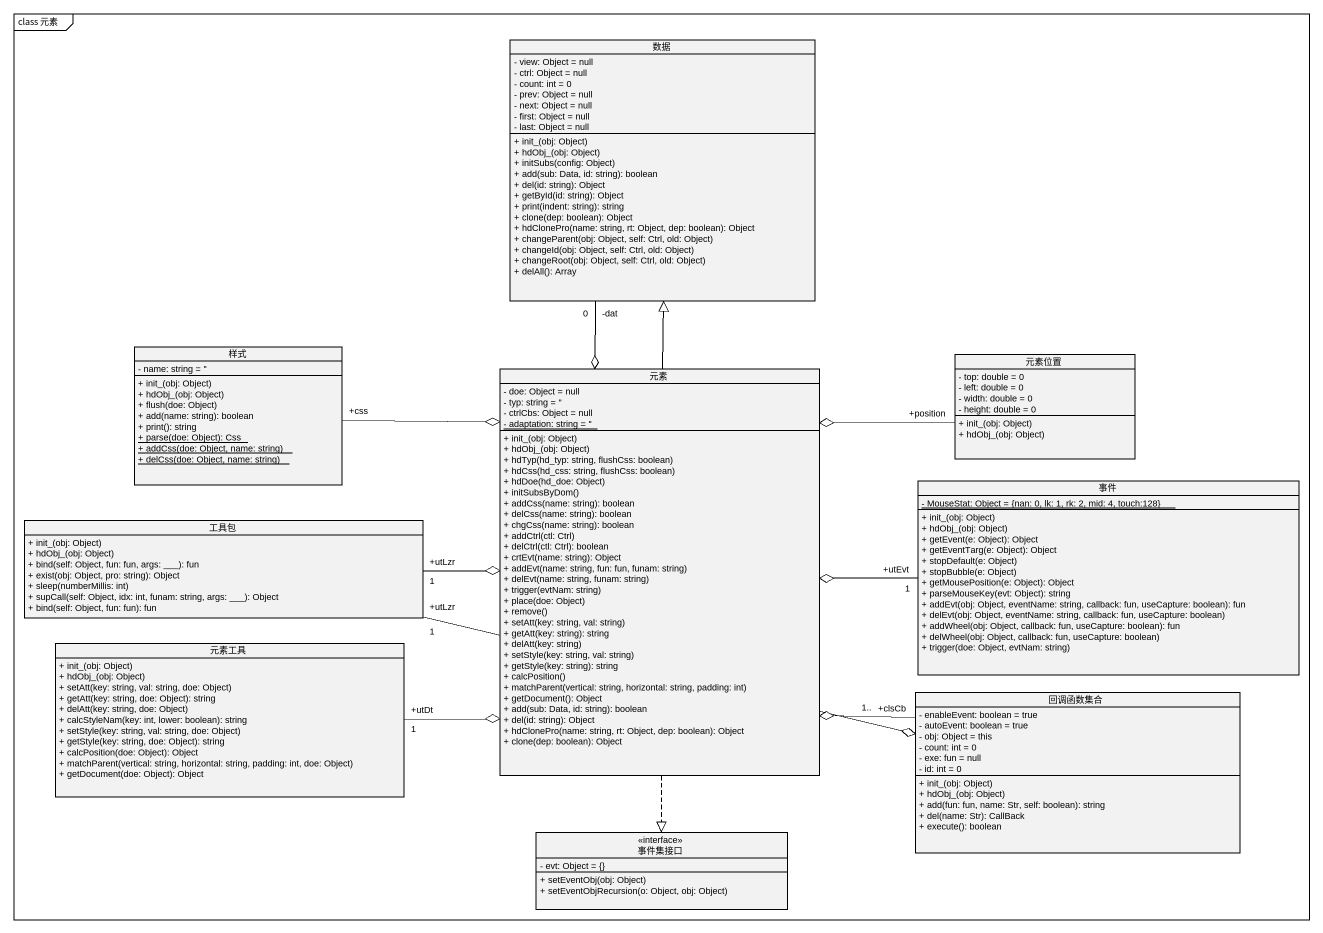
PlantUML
@startuml
mainframe class 元素
hide circle
hide empty members
skinparam classAttributeIconSize 0
class 数据 {
  - view: Object = null
  - ctrl: Object = null
  - count: int = 0
  - prev: Object = null
  - next: Object = null
  - first: Object = null
  - last: Object = null
  + init_(obj: Object)
  + hdObj_(obj: Object)
  + initSubs(config: Object)
  + add(sub: Data, id: string): boolean
  + del(id: string): Object
  + getById(id: string): Object
  + print(indent: string): string
  + clone(dep: boolean): Object
  + hdClonePro(name: string, rt: Object, dep: boolean): Object
  + changeParent(obj: Object, self: Ctrl, old: Object)
  + changeId(obj: Object, self: Ctrl, old: Object)
  + changeRoot(obj: Object, self: Ctrl, old: Object)
  + delAll(): Array
}
class 样式 {
  - name: string = ''
  + init_(obj: Object)
  + hdObj_(obj: Object)
  + flush(doe: Object)
  + add(name: string): boolean
  + print(): string
  {static} + parse(doe: Object): Css
  {static} + addCss(doe: Object, name: string)
  {static} + delCss(doe: Object, name: string)
}
class 元素 {
  - doe: Object = null
  - typ: string = ''
  - ctrlCbs: Object = null
  {static} - adaptation: string = ''
  + init_(obj: Object)
  + hdObj_(obj: Object)
  + hdTyp(hd_typ: string, flushCss: boolean)
  + hdCss(hd_css: string, flushCss: boolean)
  + hdDoe(hd_doe: Object)
  + initSubsByDom()
  + addCss(name: string): boolean
  + delCss(name: string): boolean
  + chgCss(name: string): boolean
  + addCtrl(ctl: Ctrl)
  + delCtrl(ctl: Ctrl): boolean
  + crtEvt(name: string): Object
  + addEvt(name: string, fun: fun, funam: string)
  + delEvt(name: string, funam: string)
  + trigger(evtNam: string)
  + place(doe: Object)
  + remove()
  + setAtt(key: string, val: string)
  + getAtt(key: string): string
  + delAtt(key: string)
  + setStyle(key: string, val: string)
  + getStyle(key: string): string
  + calcPosition()
  + matchParent(vertical: string, horizontal: string, padding: int)
  + getDocument(): Object
  + add(sub: Data, id: string): boolean
  + del(id: string): Object
  + hdClonePro(name: string, rt: Object, dep: boolean): Object
  + clone(dep: boolean): Object
}
class 元素位置 {
  - top: double = 0
  - left: double = 0
  - width: double = 0
  - height: double = 0
  + init_(obj: Object)
  + hdObj_(obj: Object)
}
class 事件 {
  {static} - MouseStat: Object = {nan: 0, lk: 1, rk: 2, mid: 4, touch:128}
  + init_(obj: Object)
  + hdObj_(obj: Object)
  + getEvent(e: Object): Object
  + getEventTarg(e: Object): Object
  + stopDefault(e: Object)
  + stopBubble(e: Object)
  + getMousePosition(e: Object): Object
  + parseMouseKey(evt: Object): string
  + addEvt(obj: Object, eventName: string, callback: fun, useCapture: boolean): fun
  + delEvt(obj: Object, eventName: string, callback: fun, useCapture: boolean)
  + addWheel(obj: Object, callback: fun, useCapture: boolean): fun
  + delWheel(obj: Object, callback: fun, useCapture: boolean)
  + trigger(doe: Object, evtNam: string)
}
class 工具包 {
  + init_(obj: Object)
  + hdObj_(obj: Object)
  + bind(self: Object, fun: fun, args: ___): fun
  + exist(obj: Object, pro: string): Object
  + sleep(numberMillis: int)
  + supCall(self: Object, idx: int, funam: string, args: ___): Object
  + bind(self: Object, fun: fun): fun
}
class 元素工具 {
  + init_(obj: Object)
  + hdObj_(obj: Object)
  + setAtt(key: string, val: string, doe: Object)
  + getAtt(key: string, doe: Object): string
  + delAtt(key: string, doe: Object)
  + calcStyleNam(key: int, lower: boolean): string
  + setStyle(key: string, val: string, doe: Object)
  + getStyle(key: string, doe: Object): string
  + calcPosition(doe: Object): Object
  + matchParent(vertical: string, horizontal: string, padding: int, doe: Object)
  + getDocument(doe: Object): Object
}
class 回调函数集合 {
  - enableEvent: boolean = true
  - autoEvent: boolean = true
  - obj: Object = this
  - count: int = 0
  - exe: fun = null
  - id: int = 0
  + init_(obj: Object)
  + hdObj_(obj: Object)
  + add(fun: fun, name: Str, self: boolean): string
  + del(name: Str): CallBack
  + execute(): boolean
}
interface 事件集接口 {
  - evt: Object = {}
  + setEventObj(obj: Object)
  + setEventObjRecursion(o: Object, obj: Object)
}
数据 "-dat\n0" --o 元素
样式 "+css" -right-o 元素
元素 -up-|> 数据
元素 ..|> 事件集接口
元素位置 "+position" -left-o 元素
事件 "+utEvt\n1" -left-o 元素
工具包 "+utLzr\n1" -right-o 元素
工具包 "+utLzr\n1" -right-o 回调函数集合
元素工具 "+utDt\n1" -right-o 元素
回调函数集合 "+clsCb\n1.." -left-o 元素
@enduml
